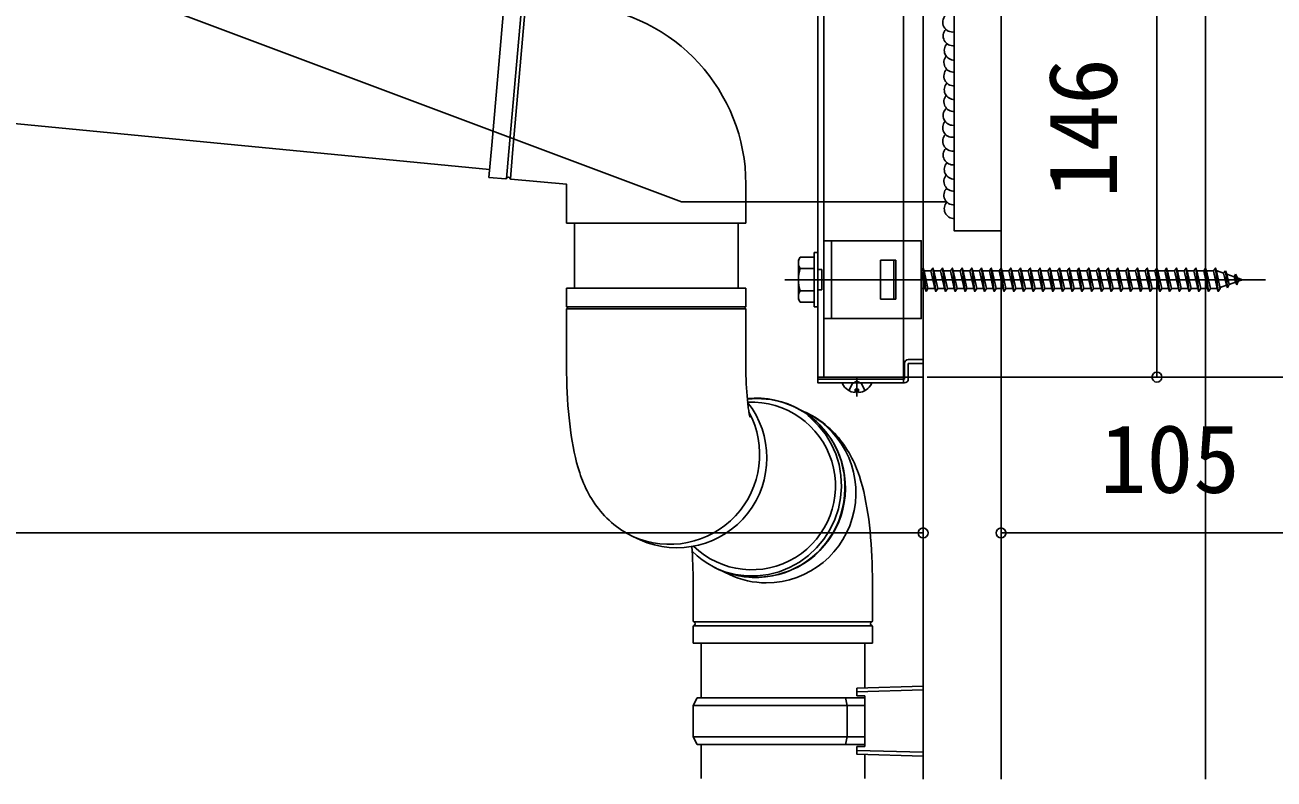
# Model space of a CAD drawing. Units: millimetres, scale not verified. Extents: x -1050 to 1050, y -1565 to 1556.
# Drawn here: x -2.5 to 318.1, y 226.8 to 420.4 of the extents above; entities that cross this region are included whole.
import ezdxf
from ezdxf.enums import TextEntityAlignment as Align

# ---------------------------------------------------------------- set-up
doc = ezdxf.new("R2010")
doc.units = ezdxf.units.MM
doc.header["$LTSCALE"] = 8
for name, color, linetype in [('0-4_YKK_12', 2, 'Continuous'), ('0-5_YKK_13', 4, 'Continuous'), ('0-6_YKK_D', 6, 'Continuous'), ('0-8_YSS_K', 3, 'Continuous')]:
    doc.layers.add(name, color=color, linetype=linetype)
doc.styles.add('ＭＳ ゴシック', font='')
doc.styles.get('ＭＳ ゴシック').set_extended_font_data('MS Gothic')

msp = doc.modelspace()

# ---------------------------------------------------------------- linework, layer by layer
at = {"layer": '0-4_YKK_12'}
for p, q in [((300.5, 1033), (300.5, 226.839)), ((228, 330.001), (228, 655.001)), ((201, 475.999), (201, 330.001)), ((202.5, 475.999), (202.5, 330.001)), ((223, 461.001), (223, 330.001)), ((192.498, 355.001), (315.872, 355.001)), ((197.5, 355.001), (232.5, 355.001)), ((201, 330.001), (228, 330.001)), ((210.999, 325.001), (210.999, 330.121))]:
    msp.add_line(p, q, dxfattribs=at)
at = {"layer": '0-5_YKK_13'}
for p, q in [((-478.87, 440.824), (116.75, 383.254)), ((38, 423.001), (166, 375.001)), ((116.576, 381.261), (120.889, 380.884)), ((182.5, 379.518), (182.5, 369.518)), ((195.934, 375.001), (166, 375.001)), ((230, 375.001), (195.934, 375.001)), ((234.019, 375.001), (230, 375.001)), ((138.5, 369.518), (138.5, 352.804)), ((180.5, 369.518), (180.5, 352.804)), ((204.5, 345.001), (204.5, 365.001)), ((196, 360.001), (196.433, 360.751)), ((196, 350.001), (196, 360.001)), ((200, 360.751), (196.431, 360.751)), ((200, 362.001), (200, 348.001)), ((200, 362.001), (201, 362.001)), ((200, 360.751), (200, 349.251)), ((201, 362.001), (201, 348.001)), ((221, 360.001), (217.097, 360.001)), ((217.097, 360.001), (217.097, 350.001)), ((220.5, 350.001), (220.5, 360.001)), ((221, 350.001), (221, 360.001)), ((200, 357.888), (196.447, 357.888)), ((201, 357.601), (202, 357.601)), ((201.5, 357.601), (202, 357.601)), ((202, 357.601), (202, 352.401)), ((202, 357.601), (202, 352.401)), ((227.5, 357.251), (228, 358.001)), ((227.5, 357.251), (228.5, 352.751)), ((228, 358.001), (228.75, 352.001)), ((228, 358.001), (228.25, 357.251)), ((228.25, 357.251), (229.25, 352.751)), ((228.25, 357.251), (230, 357.251)), ((230.5, 358.001), (231.25, 352.001)), ((230.75, 357.251), (232.5, 357.251)), ((230.75, 357.251), (231.75, 352.751)), ((233, 358.001), (233.75, 352.001)), ((233.25, 357.251), (235, 357.251)), ((233.25, 357.251), (234.25, 352.751)), ((235.5, 358.001), (236.25, 352.001)), ((235.75, 357.251), (237.5, 357.251)), ((235.75, 357.251), (236.75, 352.751)), ((238, 358.001), (238.75, 352.001)), ((238.25, 357.251), (240, 357.251)), ((238.25, 357.251), (239.25, 352.751)), ((240.5, 358.001), (241.25, 352.001)), ((240.75, 357.251), (242.5, 357.251)), ((240.75, 357.251), (241.75, 352.751)), ((243, 358.001), (243.75, 352.001)), ((243.25, 357.251), (245, 357.251)), ((243.25, 357.251), (244.25, 352.751)), ((245.5, 358.001), (246.25, 352.001)), ((245.75, 357.251), (247.5, 357.251)), ((245.75, 357.251), (246.75, 352.751)), ((248, 358.001), (248.75, 352.001)), ((248.25, 357.251), (250, 357.251)), ((248.25, 357.251), (249.25, 352.751)), ((250.5, 358.001), (251.25, 352.001)), ((250.75, 357.251), (252.5, 357.251)), ((250.75, 357.251), (251.75, 352.751)), ((253, 358.001), (253.75, 352.001)), ((253.25, 357.251), (255, 357.251)), ((253.25, 357.251), (254.25, 352.751)), ((255.5, 358.001), (256.25, 352.001)), ((255.75, 357.251), (257.5, 357.251)), ((255.75, 357.251), (256.75, 352.751)), ((258, 358.001), (258.75, 352.001)), ((258.25, 357.251), (260, 357.251)), ((258.25, 357.251), (259.25, 352.751)), ((260.5, 358.001), (261.25, 352.001)), ((260.75, 357.251), (262.5, 357.251)), ((260.75, 357.251), (261.75, 352.751)), ((263, 358.001), (263.75, 352.001)), ((263.25, 357.251), (265, 357.251)), ((263.25, 357.251), (264.25, 352.751)), ((265.5, 358.001), (266.25, 352.001)), ((265.75, 357.251), (267.5, 357.251)), ((265.75, 357.251), (266.75, 352.751)), ((268, 358.001), (268.75, 352.001)), ((268.25, 357.251), (270, 357.251)), ((268.25, 357.251), (269.25, 352.751)), ((270.5, 358.001), (271.25, 352.001)), ((270.75, 357.251), (272.5, 357.251)), ((270.75, 357.251), (271.75, 352.751)), ((273, 358.001), (273.75, 352.001)), ((273.25, 357.251), (275, 357.251)), ((273.25, 357.251), (274.25, 352.751)), ((275.5, 358.001), (276.25, 352.001)), ((275.75, 357.251), (277.5, 357.251)), ((275.75, 357.251), (276.75, 352.751)), ((278, 358.001), (278.75, 352.001)), ((278.25, 357.251), (280, 357.251)), ((278.25, 357.251), (279.25, 352.751)), ((280.5, 358.001), (281.25, 352.001)), ((280.75, 357.251), (282.5, 357.251)), ((280.75, 357.251), (281.75, 352.751)), ((283, 358.001), (283.75, 352.001)), ((283.25, 357.251), (285, 357.251)), ((283.25, 357.251), (284.25, 352.751)), ((285.5, 358.001), (286.25, 352.001)), ((285.75, 357.251), (287.5, 357.251)), ((285.75, 357.251), (286.75, 352.751)), ((288, 358.001), (288.75, 352.001)), ((288.25, 357.251), (290, 357.251)), ((288.25, 357.251), (289.25, 352.751)), ((290.5, 358.001), (291.25, 352.001)), ((290.75, 357.251), (292.5, 357.251)), ((290.75, 357.251), (291.75, 352.751)), ((293, 358.001), (293.75, 352.001)), ((293.25, 357.251), (295, 357.251)), ((293.25, 357.251), (294.25, 352.751)), ((295.5, 358.001), (296.25, 352.001)), ((295.75, 357.251), (297.5, 357.251)), ((295.75, 357.251), (296.75, 352.751)), ((298, 358.001), (298.75, 352.001)), ((298.25, 357.251), (300, 357.251)), ((298.25, 357.251), (299.25, 352.751)), ((300.5, 358.001), (301.25, 352.001)), ((300.75, 357.251), (302.5, 357.251)), ((300.75, 357.251), (301.75, 352.751)), ((303, 358.001), (303.75, 352.001)), ((303.25, 357.251), (303.466, 357.251)), ((303.25, 357.251), (304.25, 352.751)), ((303.466, 357.251), (305.127, 356.679)), ((305.586, 357.314), (305.127, 356.679)), ((305.127, 356.679), (305.82, 353.562)), ((305.586, 357.314), (305.939, 356.399)), ((305.586, 357.314), (306.14, 352.879)), ((305.939, 356.399), (307.834, 355.747)), ((305.939, 356.399), (306.517, 353.801)), ((308.198, 356.414), (307.834, 355.747)), ((308.198, 356.414), (308.646, 355.467)), ((308.198, 356.414), (308.537, 353.704)), ((136.5, 352.804), (136.5, 348.054)), ((136.5, 352.804), (182.105, 352.804)), ((182.105, 352.804), (182.5, 352.804)), ((182.5, 348.054), (182.5, 352.804)), ((228.5, 352.751), (227.5, 352.751)), ((228.5, 352.751), (228.75, 352.001)), ((228.75, 352.001), (229.25, 352.751)), ((231, 352.751), (229.25, 352.751)), ((233.5, 352.751), (231.75, 352.751)), ((236, 352.751), (234.25, 352.751)), ((238.5, 352.751), (236.75, 352.751)), ((241, 352.751), (239.25, 352.751)), ((243.5, 352.751), (241.75, 352.751)), ((246, 352.751), (244.25, 352.751)), ((248.5, 352.751), (246.75, 352.751)), ((251, 352.751), (249.25, 352.751)), ((253.5, 352.751), (251.75, 352.751)), ((256, 352.751), (254.25, 352.751)), ((258.5, 352.751), (256.75, 352.751)), ((261, 352.751), (259.25, 352.751)), ((263.5, 352.751), (261.75, 352.751)), ((266, 352.751), (264.25, 352.751)), ((268.5, 352.751), (266.75, 352.751)), ((271, 352.751), (269.25, 352.751)), ((273.5, 352.751), (271.75, 352.751)), ((276, 352.751), (274.25, 352.751)), ((278.5, 352.751), (276.75, 352.751)), ((281, 352.751), (279.25, 352.751)), ((283.5, 352.751), (281.75, 352.751)), ((286, 352.751), (284.25, 352.751)), ((288.5, 352.751), (286.75, 352.751)), ((291, 352.751), (289.25, 352.751)), ((293.5, 352.751), (291.75, 352.751)), ((296, 352.751), (294.25, 352.751)), ((298.5, 352.751), (296.75, 352.751)), ((301, 352.751), (299.25, 352.751)), ((303.466, 352.751), (301.75, 352.751)), ((303.498, 352.762), (303.466, 352.751)), ((305.82, 353.562), (304.194, 353.002)), ((306.14, 352.879), (305.82, 353.562)), ((306.14, 352.879), (306.517, 353.801)), ((308.142, 354.361), (306.517, 353.801)), ((307.834, 355.747), (308.142, 354.361)), ((308.537, 353.704), (308.142, 354.361)), ((308.537, 353.704), (308.839, 354.601)), ((308.646, 355.467), (310, 355.001)), ((308.646, 355.467), (308.839, 354.601)), ((310, 355.001), (308.839, 354.601)), ((196, 350.001), (196.433, 349.251)), ((200, 352.114), (196.447, 352.114)), ((201, 352.401), (202, 352.401)), ((201.5, 352.401), (202, 352.401)), ((221, 350.001), (217.097, 350.001)), ((182.5, 348.054), (136.5, 348.054)), ((136.5, 347.554), (136.5, 332.804)), ((136.5, 347.554), (182.105, 347.554)), ((182.105, 347.554), (182.5, 347.554)), ((182.5, 332.804), (182.5, 347.554)), ((196.431, 349.251), (200, 349.251)), ((200, 348.001), (201, 348.001)), ((223.2, 333.501), (223.2, 330.001)), ((224.2, 334.501), (228, 334.501)), ((224.2, 330.001), (224.2, 333.501)), ((224.2, 333.501), (228, 333.501)), ((228, 333.501), (228, 334.501)), ((214.595, 328.501), (207.404, 328.501)), ((208.949, 326.535), (209.854, 328.35)), ((210.999, 328.959), (209.854, 328.35)), ((210.999, 328.959), (212.144, 328.35)), ((213.049, 326.535), (212.144, 328.35)), ((223, 329.501), (223, 328.501)), ((223.2, 330.001), (223.2, 329.501)), ((224.2, 329.501), (224.2, 330.001)), ((211.424, 326.022), (211.424, 326.901)), ((153.527, 289.107), (155.366, 288.236)), ((175.564, 280.605), (178.277, 279.32)), ((169.003, 277.192), (169.003, 267.362)), ((215.003, 267.351), (215.003, 277.192)), ((187.754, 267.192), (169.099, 267.192)), ((214.901, 267.192), (169.099, 267.192)), ((214.912, 266.192), (169.099, 266.192)), ((214.901, 267.192), (187.754, 267.192)), ((169.003, 261.692), (169.003, 266.034)), ((169.003, 266.021), (169.003, 261.692)), ((215.003, 261.692), (215.003, 266.024)), ((215.003, 261.692), (215.003, 266.024)), ((215.003, 261.692), (169.003, 261.692)), ((171, 261.692), (171, 247.692)), ((213, 250.25), (213, 261.692)), ((211, 250.192), (228, 250.692)), ((211, 249.192), (211, 250.192)), ((228, 250.692), (228, 232.692)), ((170, 247.692), (169, 245.692)), ((170, 247.692), (208.093, 247.692)), ((208.523, 245.692), (208.093, 247.692)), ((208.093, 247.692), (213, 247.692)), ((228, 249.692), (211, 249.192)), ((213, 248.192), (213, 235.192)), ((208.523, 245.692), (169, 245.692)), ((213, 245.692), (208.523, 245.692)), ((169, 237.692), (208.523, 237.692)), ((208.523, 237.692), (213, 237.692)), ((171, 235.692), (171, 227.004)), ((213, 235.692), (208.093, 235.692)), ((211, 235.192), (213, 235.192)), ((211, 234.191), (211, 235.192)), ((211, 234.191), (228, 233.691)), ((213, 227.004), (213, 233.133))]:
    msp.add_line(p, q, dxfattribs=at)
for points in [[(248, 367.501), (248, 617.501), (236, 617.501), (236, 367.501)], [(202.5, 345.001), (227.5, 345.001), (227.5, 365.001), (202.5, 365.001)], [(223, 329.501), (223, 330.001), (201, 330.001), (201, 329.501)]]:
    msp.add_lwpolyline(points, close=True, dxfattribs=at)
for points in [[(116.576, 381.261), (117.298, 389.516), (120.585, 427.086)], [(121.067, 380.964), (121.672, 387.876), (125.06, 426.598)], [(122.064, 380.877), (122.644, 387.511), (126.056, 426.511)], [(122.225, 380.767), (136.5, 379.518), (136.5, 369.518)], [(182.5, 369.518), (159.5, 369.518), (136.5, 369.518)], [(230, 357.251), (230.5, 358.001), (230.75, 357.251)], [(230, 357.251), (231, 352.751), (231.25, 352.001), (231.75, 352.751)], [(232.5, 357.251), (233, 358.001), (233.25, 357.251)], [(232.5, 357.251), (233.5, 352.751), (233.75, 352.001), (234.25, 352.751)], [(235, 357.251), (235.5, 358.001), (235.75, 357.251)], [(235, 357.251), (236, 352.751), (236.25, 352.001), (236.75, 352.751)], [(237.5, 357.251), (238, 358.001), (238.25, 357.251)], [(237.5, 357.251), (238.5, 352.751), (238.75, 352.001), (239.25, 352.751)], [(240, 357.251), (240.5, 358.001), (240.75, 357.251)], [(240, 357.251), (241, 352.751), (241.25, 352.001), (241.75, 352.751)], [(242.5, 357.251), (243, 358.001), (243.25, 357.251)], [(242.5, 357.251), (243.5, 352.751), (243.75, 352.001), (244.25, 352.751)], [(245, 357.251), (245.5, 358.001), (245.75, 357.251)], [(245, 357.251), (246, 352.751), (246.25, 352.001), (246.75, 352.751)], [(247.5, 357.251), (248, 358.001), (248.25, 357.251)], [(247.5, 357.251), (248.5, 352.751), (248.75, 352.001), (249.25, 352.751)], [(250, 357.251), (250.5, 358.001), (250.75, 357.251)], [(250, 357.251), (251, 352.751), (251.25, 352.001), (251.75, 352.751)], [(252.5, 357.251), (253, 358.001), (253.25, 357.251)], [(252.5, 357.251), (253.5, 352.751), (253.75, 352.001), (254.25, 352.751)], [(255, 357.251), (255.5, 358.001), (255.75, 357.251)], [(255, 357.251), (256, 352.751), (256.25, 352.001), (256.75, 352.751)], [(257.5, 357.251), (258, 358.001), (258.25, 357.251)], [(257.5, 357.251), (258.5, 352.751), (258.75, 352.001), (259.25, 352.751)], [(260, 357.251), (260.5, 358.001), (260.75, 357.251)], [(260, 357.251), (261, 352.751), (261.25, 352.001), (261.75, 352.751)], [(262.5, 357.251), (263, 358.001), (263.25, 357.251)], [(262.5, 357.251), (263.5, 352.751), (263.75, 352.001), (264.25, 352.751)], [(265, 357.251), (265.5, 358.001), (265.75, 357.251)], [(265, 357.251), (266, 352.751), (266.25, 352.001), (266.75, 352.751)], [(267.5, 357.251), (268, 358.001), (268.25, 357.251)], [(267.5, 357.251), (268.5, 352.751), (268.75, 352.001), (269.25, 352.751)], [(270, 357.251), (270.5, 358.001), (270.75, 357.251)], [(270, 357.251), (271, 352.751), (271.25, 352.001), (271.75, 352.751)], [(272.5, 357.251), (273, 358.001), (273.25, 357.251)], [(272.5, 357.251), (273.5, 352.751), (273.75, 352.001), (274.25, 352.751)], [(275, 357.251), (275.5, 358.001), (275.75, 357.251)], [(275, 357.251), (276, 352.751), (276.25, 352.001), (276.75, 352.751)], [(277.5, 357.251), (278, 358.001), (278.25, 357.251)], [(277.5, 357.251), (278.5, 352.751), (278.75, 352.001), (279.25, 352.751)], [(280, 357.251), (280.5, 358.001), (280.75, 357.251)], [(280, 357.251), (281, 352.751), (281.25, 352.001), (281.75, 352.751)], [(282.5, 357.251), (283, 358.001), (283.25, 357.251)], [(282.5, 357.251), (283.5, 352.751), (283.75, 352.001), (284.25, 352.751)], [(285, 357.251), (285.5, 358.001), (285.75, 357.251)], [(285, 357.251), (286, 352.751), (286.25, 352.001), (286.75, 352.751)], [(287.5, 357.251), (288, 358.001), (288.25, 357.251)], [(287.5, 357.251), (288.5, 352.751), (288.75, 352.001), (289.25, 352.751)], [(290, 357.251), (290.5, 358.001), (290.75, 357.251)], [(290, 357.251), (291, 352.751), (291.25, 352.001), (291.75, 352.751)], [(292.5, 357.251), (293, 358.001), (293.25, 357.251)], [(292.5, 357.251), (293.5, 352.751), (293.75, 352.001), (294.25, 352.751)], [(295, 357.251), (295.5, 358.001), (295.75, 357.251)], [(295, 357.251), (296, 352.751), (296.25, 352.001), (296.75, 352.751)], [(297.5, 357.251), (298, 358.001), (298.25, 357.251)], [(297.5, 357.251), (298.5, 352.751), (298.75, 352.001), (299.25, 352.751)], [(300, 357.251), (300.5, 358.001), (300.75, 357.251)], [(300, 357.251), (301, 352.751), (301.25, 352.001), (301.75, 352.751)], [(302.5, 357.251), (303, 358.001), (303.25, 357.251)], [(302.5, 357.251), (303.5, 352.751), (303.75, 352.001), (304.25, 352.751)], [(136.5, 332.804), (136.51, 331.102), (136.539, 329.404), (136.588, 327.715), (136.657, 326.041), (136.745, 324.385), (136.853, 322.751), (136.98, 321.143), (137.126, 319.564), (137.293, 318.016), (137.479, 316.5), (137.686, 315.018), (137.914, 313.569), (138.166, 312.151), (138.442, 310.763), (138.746, 309.399), (139.082, 308.055), (139.455, 306.725), (139.872, 305.403), (140.099, 304.743), (140.339, 304.083), (140.594, 303.423), (140.866, 302.761), (141.155, 302.1), (141.461, 301.438), (141.787, 300.776), (142.134, 300.114), (142.501, 299.455), (142.89, 298.799), (143.3, 298.147), (143.734, 297.5), (144.19, 296.862), (144.668, 296.231), (145.169, 295.612), (145.692, 295.004), (146.238, 294.409), (146.805, 293.83), (147.393, 293.267), (148.002, 292.721), (148.631, 292.194)], [(183.553, 319.815), (183.558, 319.799), (183.556, 319.808), (183.549, 319.838), (183.536, 319.885), (183.506, 320.01), (183.471, 320.163), (183.433, 320.348), (183.389, 320.57), (183.341, 320.827), (183.291, 321.114), (183.24, 321.429), (183.188, 321.768), (183.136, 322.13), (183.084, 322.515), (183.033, 322.919), (182.983, 323.342), (182.889, 324.237), (182.802, 325.19), (182.724, 326.192), (182.657, 327.234), (182.601, 328.31), (182.557, 329.411), (182.525, 330.531), (182.502, 332.804)], [(223.2, 328.501), (201, 328.501), (201, 329.501), (223.2, 329.501)], [(210.574, 326.022), (210.574, 326.901), (211.424, 326.901)], [(202.871, 317.802), (202.224, 318.31), (201.559, 318.8), (200.875, 319.265), (200.172, 319.704), (199.45, 320.115), (197.976, 320.888)], [(174.569, 281.083), (177.111, 280.056), (179.849, 279.341), (182.659, 278.98), (185.498, 278.98), (188.32, 279.341), (191.081, 280.056), (193.738, 281.115), (196.248, 282.502), (198.572, 284.193), (200.673, 286.162), (202.518, 288.38), (204.079, 290.809), (205.329, 293.413), (206.251, 296.149), (206.828, 298.975), (207.053, 301.847), (206.921, 304.719), (206.435, 307.545), (205.602, 310.282), (204.435, 312.885), (202.953, 315.315), (201.18, 317.532), (199.142, 319.502), (198.397, 320.107)], [(215.003, 277.192), (214.993, 278.894), (214.964, 280.592), (214.914, 282.28), (214.845, 283.955), (214.757, 285.611), (214.65, 287.245), (214.523, 288.853), (214.376, 290.432), (214.21, 291.98), (214.024, 293.495), (213.817, 294.977), (213.588, 296.427), (213.337, 297.844), (213.061, 299.233), (212.756, 300.597), (212.42, 301.941), (212.047, 303.271), (211.631, 304.593), (211.404, 305.253), (211.164, 305.913), (210.908, 306.573), (210.637, 307.234), (210.348, 307.896), (210.041, 308.558), (209.715, 309.22), (209.369, 309.881), (209.002, 310.541), (208.613, 311.197), (208.202, 311.849), (207.769, 312.495), (207.313, 313.134), (206.835, 313.764), (206.333, 314.384), (205.81, 314.992), (205.265, 315.586), (204.698, 316.166), (204.109, 316.729), (203.5, 317.274), (202.871, 317.802)], [(148.631, 292.194), (149.279, 291.685), (149.944, 291.196), (150.628, 290.73), (151.331, 290.291), (152.052, 289.88), (153.527, 289.107)], [(168.653, 286.523), (168.714, 285.378), (168.776, 284.233), (168.836, 283.085), (168.891, 281.931), (168.939, 280.766), (168.975, 279.587), (168.993, 278.393), (169, 277.19)], [(213, 248.192), (211, 248.192), (211, 249.192)], [(169, 245.692), (169, 237.692), (170, 235.692)], [(208.523, 245.692), (208.523, 237.692), (208.093, 235.692), (170, 235.692)], [(228, 232.692), (211, 233.192), (211, 234.191)]]:
    msp.add_lwpolyline(points, dxfattribs=at)
for centre, radius, start, end in [((136.5, 379.518), 46, 0, 85), ((235.551, 421.076), 2.5, 135.37788, 280.35635), ((235.649, 417.539), 2.5, 136.55193, 278.06417), ((235.93, 413.863), 2.5, 136.55193, 271.61222), ((235.831, 410.788), 2.5, 139.35747, 273.87745), ((235.831, 407.276), 2.5, 135.37788, 273.87745), ((235.93, 403.757), 2.5, 136.55193, 271.61222), ((235.831, 400.682), 2.5, 139.35747, 273.87745), ((235.649, 397.11), 2.5, 136.55193, 272.69635), ((235.551, 394.036), 2.5, 139.35747, 274.96405), ((235.551, 390.523), 2.5, 135.37788, 274.96405), ((235.649, 386.986), 2.5, 136.55193, 278.06417), ((235.93, 383.31), 2.5, 136.55193, 271.61222), ((235.831, 380.235), 2.5, 139.35747, 273.87745), ((120.906, 381.083), 0.2, 265, 338.39845), ((121.557, 380.825), 0.5, 11.60155, 158.39845), ((122.243, 380.966), 0.2, 191.60155, 265), ((235.831, 376.723), 2.5, 135.37788, 273.87745), ((235.93, 373.204), 2.5, 136.55193, 271.61222), ((198.556, 359.331), 2.556, 146.25178, 214.38425), ((205.553, 355.001), 9.553, 162.41205, 197.58795), ((198.556, 350.671), 2.556, 145.61575, 213.74822), ((136.5, 347.804), 0.25, 270, 90), ((182.5, 347.804), 0.25, 90, 270), ((224.2, 333.501), 1, 90, 180), ((207.404, 328.347), 0.154, 90, 207.28096), ((210.999, 330.201), 4.2, 207.28096, 264.19227), ((210.999, 330.201), 4.2, 275.80773, 332.71904), ((214.595, 328.347), 0.154, 332.71904, 90), ((223.2, 329.501), 1, 270, 0), ((185.036, 301.599), 23.032, 245.71754, 95.41883), ((185.348, 301.908), 22.583, 358.79644, 96.28276), ((162.99, 310.133), 23.056, 245.65799, 28.22398), ((164.831, 309.262), 23.058, 245.76559, 38.14355), ((183.994, 302.048), 21.503, 225.95441, 92.74847), ((187.697, 300.249), 23.058, 270.1488, 67.3002), ((184.963, 301.559), 22.964, 224.97023, 359.68511), ((187.744, 299.311), 22.12, 244.66039, 270.03274), ((169.203, 267.362), 0.2, 180.00538, 253.40383), ((169.203, 266.021), 0.2, 106.60693, 180.00538), ((169.003, 266.692), 0.5, 286.60693, 73.40383), ((215.003, 266.695), 0.5, 106.56141, 253.43859), ((214.803, 267.366), 0.2, 286.56141, 0), ((214.803, 266.024), 0.2, 0, 73.43859)]:
    msp.add_arc(centre, radius, start, end, dxfattribs=at)
at = {"layer": '0-6_YKK_D'}
for p, q in [((288, 475.999), (288, 330.001)), ((228, 418.999), (228, 289.001)), ((229, 330.001), (289, 330.001)), ((229, 330.001), (329, 330.001)), ((248, 319.273), (248, 289.001)), ((-622, 290.001), (228, 290.001)), ((248, 290.001), (353, 290.001))]:
    msp.add_line(p, q, dxfattribs=at)
for centre in [(288, 330.001), (228, 290.001), (248, 290.001)]:
    msp.add_circle(centre, 1.275, dxfattribs=at)
at = {"layer": '0-8_YSS_K'}
for p, q in [((228, 226.839), (228, 1033)), ((248, 226.839), (248, 1033))]:
    msp.add_line(p, q, dxfattribs=at)

# ---------------------------------------------------------------- texts
at = {"layer": '0-6_YKK_D', "style": 'ＭＳ ゴシック'}
msp.add_text('146', height=17.6, rotation=90, dxfattribs=at).set_placement((283, 375.932), align=Align.BOTTOM_LEFT)
msp.add_text('105', height=17.6, dxfattribs=at).set_placement((273.364, 295.001), align=Align.BOTTOM_LEFT)

doc.saveas('drawing.dxf')
